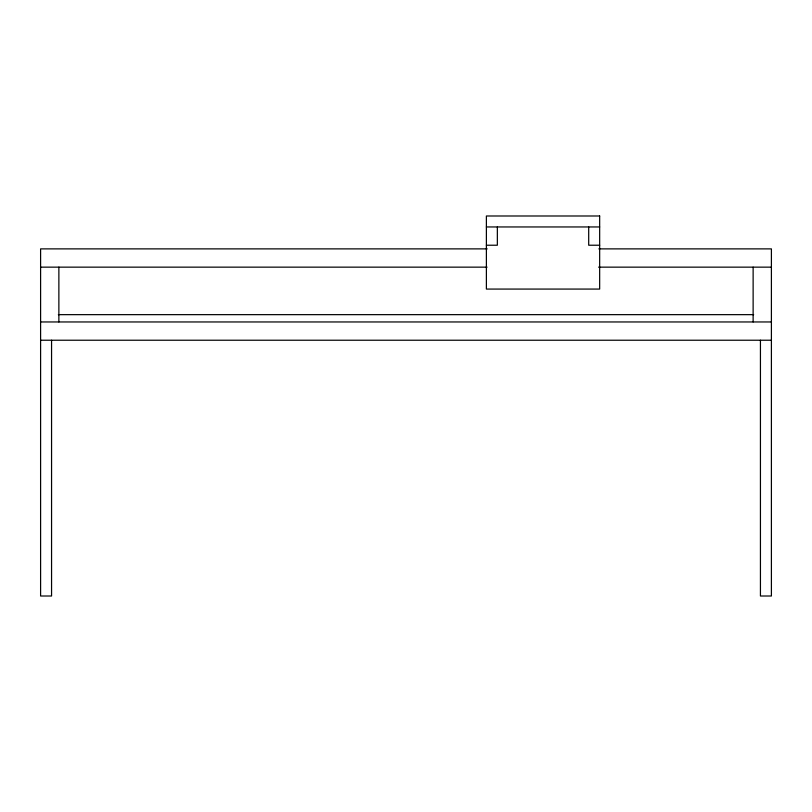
<?xml version="1.0" encoding="UTF-8"?>
<svg xmlns="http://www.w3.org/2000/svg" width="812" height="812" viewBox="0 0 812 812"><rect width="100%" height="100%" fill="white"/><g stroke="black" fill="none" stroke-linecap="round" stroke-linejoin="round"><path stroke-width="1.22" d="M486.388 226.954L599.662 226.954M486.388 245.224L497.35 245.224L497.35 226.954M599.662 245.224L588.7 245.224L588.7 226.954M487.2 248.878L40.6 248.878L40.6 596.008L51.562 596.008L51.562 340.228M598.85 248.878L771.4 248.878L771.4 596.008L760.438 596.008L760.438 340.228M40.6 267.148L487.078 267.148M598.566 267.148L771.4 267.148M58.362 314.65L753.637 314.65M40.6 321.958L771.4 321.958M40.6 340.228L771.4 340.228M753.13 267.148L753.13 321.958M58.87 267.148L58.87 321.958M599.662 215.992L486.388 215.992L486.388 289.072L599.662 289.072L599.662 215.992"/></g></svg>
